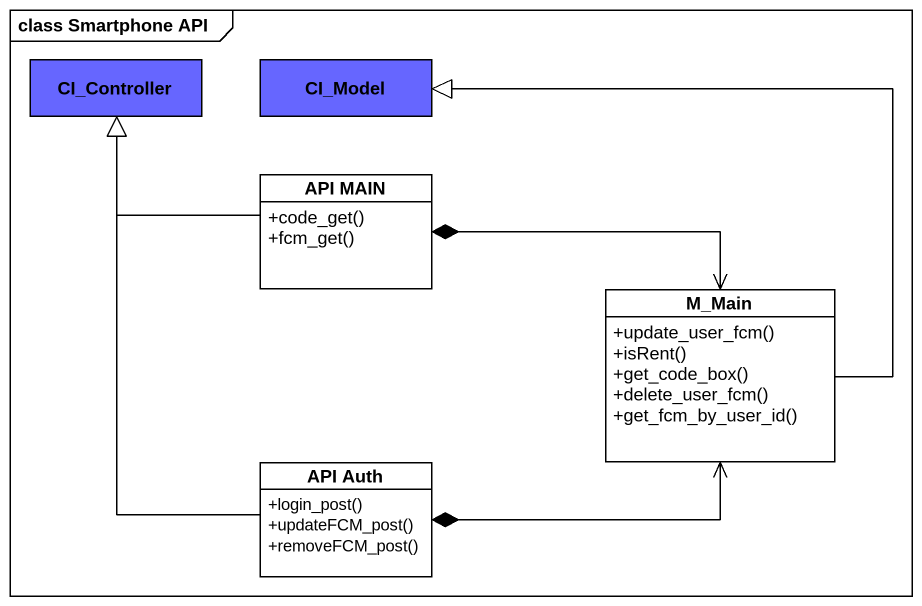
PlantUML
@startuml
mainframe class Smartphone API
hide circle
hide empty members
skinparam classAttributeIconSize 0
class CI_Controller #6666FF
class CI_Model #6666FF
class "API MAIN" as API_MAIN {
  +code_get()
  +fcm_get()
}
class M_Main {
  +update_user_fcm()
  +isRent()
  +get_code_box()
  +delete_user_fcm()
  +get_fcm_by_user_id()
}
class "API Auth" as API_Auth {
  +login_post()
  +updateFCM_post()
  +removeFCM_post()
}
API_MAIN -up-|> CI_Controller
API_MAIN *-right-> M_Main
M_Main -up-|> CI_Model
API_Auth -up-|> CI_Controller
API_Auth *-right-> M_Main
@enduml
